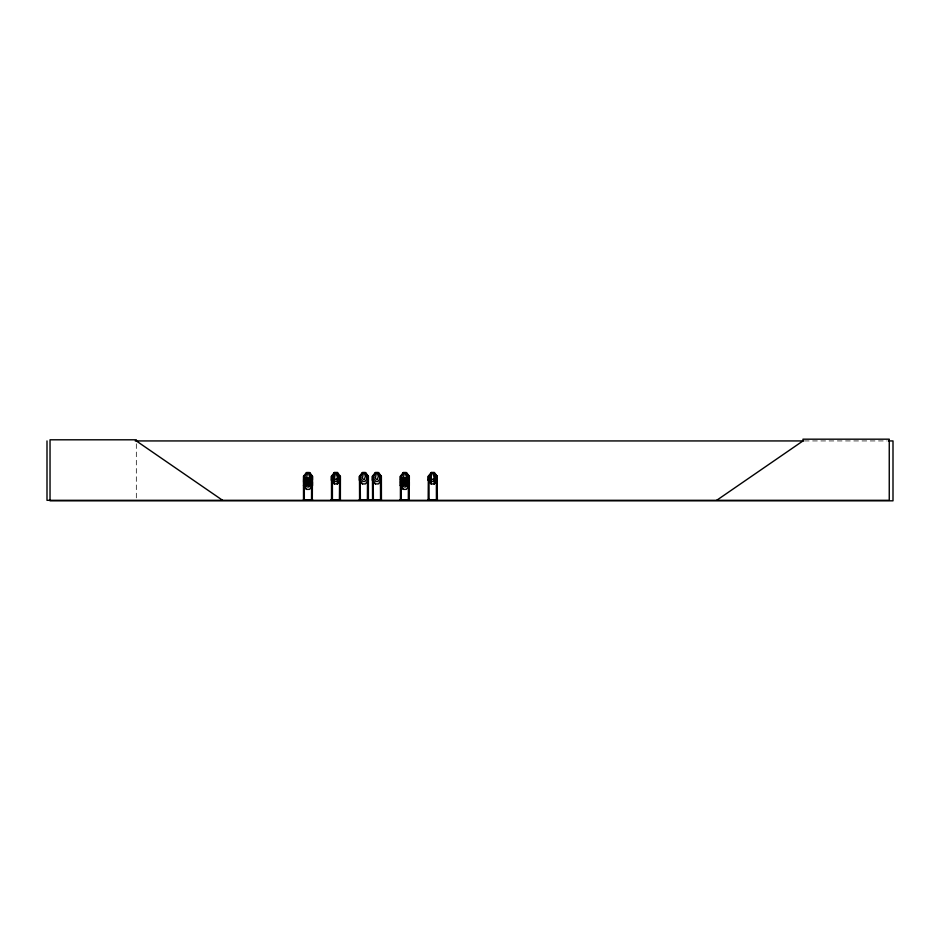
<?xml version="1.0" encoding="UTF-8"?>
<svg xmlns="http://www.w3.org/2000/svg" width="940" height="940" viewBox="0 0 940 940"><rect width="100%" height="100%" fill="white"/><g stroke="black" fill="none" stroke-linecap="round" stroke-linejoin="round"><path stroke-width="0.7" stroke-dasharray="4.7 3.53" d="M804.417 440.93L887.195 440.93M136.323 443.821L136.323 498.87"/><path stroke-width="1.41" d="M304.431 476.333L303.608 476.38M339.634 476.228L339.411 500.315M360.396 500.315L360.173 476.345M380.606 476.228L381.264 476.369L378.338 472.632L375.389 472.632L373.92 476.369L373.92 479.212L375.894 481.468L377.856 481.468L379.807 479.212L379.807 476.369L378.338 472.632M436.372 476.322L436.419 500.315M431.26 476.357L432.212 473.114L433.199 473.114L434.198 476.357M339.552 476.322L340.315 476.369M429.122 476.322L428.346 476.357L428.17 499.833M359.315 500.245L359.397 499.446L360.396 499.446M309.483 478.049L308.485 479.529L307.498 479.529L306.546 478.049L307.498 473.137L308.485 473.137L310.94 481.809L310.94 484.652L308.99 486.92L307.028 486.92L305.054 484.652L305.054 481.809L306.534 478.072L303.585 481.809M337.378 478.037L336.367 479.506L335.392 479.506L334.429 478.037L335.392 473.126L336.367 473.126L337.378 476.369M406.291 478.049L405.293 479.529L404.306 479.529L403.354 478.049L404.306 473.137L405.293 473.137L407.748 481.809L407.748 484.652L405.81 486.908L403.848 486.908L401.862 484.652L401.862 481.809L403.342 478.072L400.393 481.809M434.198 478.025L433.199 479.506L432.212 479.506L431.26 478.025M303.479 481.774L306.487 477.978L309.53 477.978L312.527 481.774L312.527 485.581L309.53 489.376L306.487 489.376L303.479 485.581M340.374 500.315L340.409 476.333L337.413 472.526L334.37 472.526L331.373 476.333L331.373 480.129L334.37 483.924L337.413 483.924L340.409 480.129M337.366 483.83L340.315 480.093M368.41 480.129L365.413 483.924L362.37 483.924L359.374 480.129L359.374 476.333L362.37 472.526L365.413 472.526L368.41 476.333L368.386 500.315M381.382 480.129L378.385 483.924L375.342 483.924L372.346 480.129L372.346 476.333L375.342 472.526L378.385 472.526L381.382 476.333L381.429 499.869M431.202 472.526L428.194 476.322L428.194 480.129L431.202 483.924L434.245 483.924L437.241 480.129L437.241 476.322L434.245 472.526L431.202 472.526L431.202 483.924M434.186 483.83L437.135 480.093M716.68 500.315L802.971 440.93L802.971 439.18L889.252 439.18L889.252 500.315L47 500.315L47 440.93M331.268 500.256L331.421 499.446M372.252 500.256L373.38 499.446M332.419 500.315L332.384 476.251L331.514 476.369L331.514 500.315M360.29 476.322L359.491 476.369L359.585 500.315M367.54 476.322L368.292 476.369L365.366 472.632L362.417 472.632L360.937 476.369L360.937 479.212L362.922 481.468L364.885 481.468L366.823 479.212L366.823 476.369L365.366 472.632M401.192 476.087L401.321 500.339M401.192 476.38L400.416 476.38L400.416 500.339L400.322 499.469L401.321 499.469M135.219 440.93L803.418 440.93M888.594 440.93L893 440.93L893 500.82L50.032 500.82L50.032 439.803L136.323 439.803L136.323 440.93L222.604 500.315M309.471 472.656L306.534 472.656L305.054 476.38L305.054 479.236L307.028 481.491L308.99 481.491L310.94 479.236L310.94 476.38L309.471 472.656L312.421 476.38L312.315 500.339M406.291 472.644L403.342 472.644L401.862 476.38L401.862 479.236L403.848 481.491L405.81 481.491L407.748 479.236L407.748 476.38L406.291 472.644L409.241 476.38L409.217 500.339M434.198 472.632L431.248 472.632L429.768 476.357L429.768 479.212L431.742 481.468L433.716 481.468L435.655 479.212L435.655 476.357L434.198 472.632L437.135 476.357L437.382 500.256L436.231 499.446L436.231 500.315M304.302 476.051L304.325 500.339M311.657 476.087L311.504 500.339M408.465 476.087L408.312 500.339M311.551 476.38L312.409 476.38M408.371 476.38L409.217 476.38M436.266 476.357L437.135 476.357M428.252 499.446L429.251 499.446L429.251 500.315M303.514 499.469L304.513 499.469L304.513 500.339M311.504 499.469L312.503 499.469L312.503 500.339M331.421 499.446L332.419 499.446M339.411 499.446L340.409 499.446M367.387 499.446L368.386 499.446M381.358 499.446L380.359 499.446L380.359 500.315M408.312 499.469L409.311 499.469L409.311 500.339M304.513 499.716L311.504 499.716M332.419 499.692L339.411 499.692M360.396 499.692L380.359 499.692M401.321 499.716L408.312 499.716M429.251 499.692L436.231 499.692M367.517 476.063L367.387 500.315M428.299 480.093L431.248 483.83M400.393 480.117L403.342 483.853M400.393 485.534L403.342 489.27M372.44 480.093L375.389 483.83M359.468 480.093L362.417 483.83M331.468 480.093L334.417 483.83M303.585 480.117L306.534 483.853M303.479 480.152L306.487 483.947L309.53 483.947L312.527 480.152L312.527 476.345L309.53 472.55L306.487 472.55L303.479 476.345L303.514 500.339M303.585 485.545L306.534 489.27M434.245 472.526L434.245 483.924M429.004 476.051L429.063 500.315M428.429 499.446L428.44 500.315M408.501 499.469L408.501 500.339M401.133 499.469L401.133 500.339M381.17 499.446L381.17 500.315M380.441 476.063L380.547 500.315M373.38 500.315L373.192 476.063L372.475 476.369L372.569 500.315M368.198 499.446L368.198 500.315M367.575 499.446L367.575 500.315M360.208 499.446L360.208 500.315M340.221 499.446L340.221 500.315M339.599 499.446L339.599 500.315M337.413 472.526L337.413 483.924M334.37 472.526L334.37 483.924M332.231 499.446L332.231 500.315M303.702 499.469L303.702 500.339M305.782 480.528L307.368 483.407L305.712 486.368L307.862 483.936C308.684 487.907 311.916 486.438 308.402 483.383L309.965 480.528L307.909 482.819L305.782 480.528M402.59 480.528L404.177 483.407L402.52 486.356L404.682 483.936C405.493 487.907 408.724 486.438 405.211 483.383C408.207 480.61 405.798 478.965 404.717 482.819L402.59 480.528M307.498 478.566L306.546 483.477L307.498 484.946L308.485 484.946L309.483 481.809L308.485 478.566L307.498 478.566M363.38 473.126L362.429 478.037L363.38 479.506L364.368 479.506L365.366 476.369L364.368 473.126L363.38 473.126M376.364 473.126L375.401 478.037L376.364 479.506L377.339 479.506L378.35 476.369L377.339 473.126L376.364 473.126M404.306 478.566L403.354 483.477L404.306 484.946L405.293 484.946L406.291 481.809L405.293 478.566L404.306 478.566M334.417 472.632L332.948 476.369L332.948 479.212L334.922 481.468L336.884 481.468L338.835 479.212L338.835 476.369L337.366 472.632L334.417 472.632M403.295 472.55L400.299 476.345L400.299 480.152L403.295 483.947L406.339 483.947L409.335 480.152L409.335 476.345L406.339 472.55L403.295 472.55M403.295 477.978L400.299 481.774L400.299 485.569L403.295 489.364L406.339 489.364L409.335 485.569L409.335 481.774L406.339 477.978L403.295 477.978"/></g></svg>
